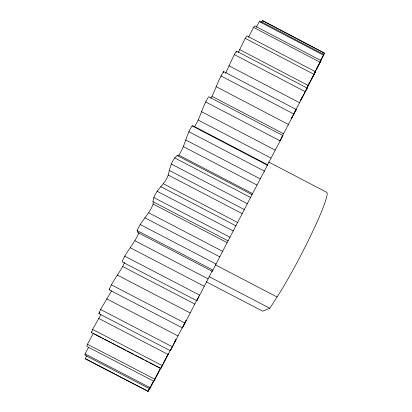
<?xml version="1.0" encoding="UTF-8"?>
<svg xmlns="http://www.w3.org/2000/svg" width="412" height="412" viewBox="0 0 412 412"><rect width="100%" height="100%" fill="white"/><g stroke="black" fill="none" stroke-linecap="round" stroke-linejoin="round"><path stroke-width="0.62" d="M88.549 347.301L85.078 353.903L84.929 355.159L149.669 388.768L153.702 381.131M153.001 201.705C153.877 190.684 165.058 185.112 168.199 175.043C169.924 168.173 171.387 160.206 177.201 155.571L178.823 155.139L252.556 193.619L212.932 270.087L212.165 271.261L137.603 232.43L137.134 230.612C141.002 220.847 149.541 213.967 153.161 204.058L153.001 201.705L228.094 240.85M252.556 193.619L267.661 164.774L193.434 126.005L192.085 125.871C186.147 134.945 184.998 146.172 178.823 155.139M223.371 72.677L223.639 71.549L296.274 109.54L281.561 137.541M212.165 271.261L212.34 270.648L196.833 300.714L122.055 261.8C126.355 251.248 134.884 243.106 138.988 232.445M93.344 333.334L87.437 344.226L86.788 346.425L153.872 381.26L160.659 368.302L155.525 365.635M236.143 52.262L236.524 51.119L307.208 88.117L294.776 111.791M170.995 348.918L160.752 368.606L91.397 332.577L92.576 329.409L100.93 314.629M194.464 126.767C200.582 117.435 202.534 106.069 208.647 96.727L282.91 135.543L267.156 165.459M196.833 300.714L197.297 299.529M182.877 326.489L170.331 350.741L98.865 313.604L100.585 309.494L111.606 290.836M210.764 98.468C215.6 89.78 218.102 79.876 223.639 71.549M197.75 298.37L182.465 327.916L109.159 289.796C113.006 279.99 120.397 272.08 124.635 262.485M316.205 69.334L323.899 54.487L260.06 21.048L259.277 21.584L256.305 27.269M225.544 73.408L234.289 54.564L236.524 51.119M197.569 298.957L198.646 296.676M238.327 52.484L245.212 38.331L246.979 35.88L315.474 71.745L305.936 90.017M182.465 327.916L183.809 325.099M314.511 73.109L321.01 60.579L254.827 25.91L253.555 27.383L248.58 37.209M184.082 324.538L186.219 320.206L183.438 325.413M170.331 350.741L172.695 345.977M308.609 84.393L307.244 87.128L315.474 71.745M172.958 345.452L175.991 339.421L174.477 342.218M160.752 368.606L168.235 353.841M300.595 100.312L302.423 96.707M150.813 386.137L148.006 391.4L85.603 359.007L85.299 358.641L86.757 355.777M153.872 381.26L160.232 368.792M292.525 116.153L291.15 118.841L293.787 114.011M149.669 388.768L153.635 381.023M148.006 391.4L149.983 387.563M160.953 367.736L161.54 366.598M164.187 361.489L165.655 358.651M155.999 376.717L158.605 371.701M320.685 60.229L321.829 58.02M323.554 54.708L324.414 53.055L262.459 20.6L261.574 22.243M154.279 380.029L155.71 377.279M315.056 71.534L315.628 70.431M151.41 384.999L152.893 382.151M308.882 83.842L309.773 82.148M311.251 79.325L313.918 74.242M148.953 389.16L149.525 388.073M323.152 55.347L324.414 53.055M320.33 61.223L323.899 54.487M315.108 71.673L321.01 60.579M300.626 100.291L304.082 93.864M166.242 357.513L167.947 354.366M304.365 93.339L307.208 88.117M294.08 113.475L296.274 109.54M279.882 140.796L282.91 135.543M267.125 165.614L267.661 164.774M206.077 281.715L262.64 311.163L269.808 308.274L280.278 291.99A68.371 6.154 -62.5 0 0 314.099 228.469A68.371 6.154 -62.5 0 0 326.701 192.322L268.691 162.024M91.397 332.577L92.077 331.598M98.865 313.604L99.977 312.178M109.159 289.796L109.953 289.003M85.078 353.903L150.256 387.743M85.299 358.641L148.135 391.261M153.8 197.523L230.097 237.297M153.161 204.058L227.048 242.57M148.732 212.819L222.501 251.258M144.859 217.799L219.74 256.815M140.157 224.509L216.089 264.066M215.481 264.901L277.065 296.985M137.134 230.612L212.932 270.087M209.193 276.709L269.808 308.274M134.94 240.763L208.039 278.826M130.182 247.694L204.28 286.268M124.728 256.161L199.732 295.203M122.745 266.554L194.763 304.025M117.332 275.062L190.205 312.971M111.384 284.841L184.998 323.126M106.754 298.88L178.03 335.934M100.585 309.494L172.417 346.832M98.725 318.44L168.117 354.5M92.576 329.409L162.343 365.65M94.487 333.926L101.331 337.485M102.47 338.077L103.613 338.669M104.756 339.261L111.6 342.82M112.739 343.412L115.592 344.89M116.735 345.483L125.861 350.226M127.004 350.818L133.849 354.377M134.987 354.969L144.118 359.707M145.256 360.299L148.109 361.782M149.252 362.375L154.387 365.042M87.437 344.226L154.958 379.287M239.691 49.61L308.3 85.526M234.289 54.564L305.354 91.752M228.99 65.807L299.57 102.732M220.976 75.921L293.941 114.088M216.145 86.669L288.441 124.475M212.01 96.356L283.513 133.735M205.645 101.919L280.17 140.868M201.535 111.673L275.211 150.169M198.249 120.062L270.978 158.059M192.085 125.871L267.548 165.284M188.856 131.685L264.494 171.181M185.694 139.967L260.327 178.932M183.443 146.641L257.011 185.045M177.201 155.571L252.149 194.691M174.621 157.837L250.79 197.585M171.31 164.033L247.55 203.811M169.27 170.419L244.388 209.605M168.199 175.043L242.153 213.617M163.574 183.86L237.554 222.444M160.762 186.631L235.937 225.833M157.039 191.23L233.367 231.024M323.744 52.844L262.459 20.6M259.277 21.584L323.554 55.254M253.555 27.383L320.181 62.279M245.212 38.331L314.135 74.418"/></g></svg>
